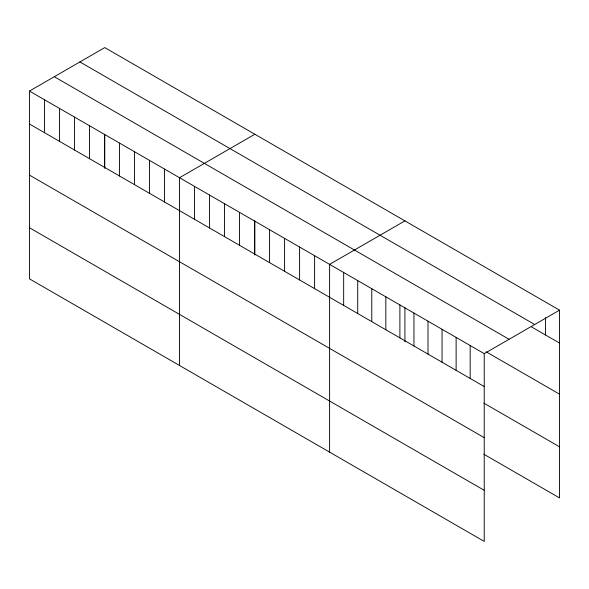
<?xml version="1.0" encoding="UTF-8"?>
<svg xmlns="http://www.w3.org/2000/svg" width="589" height="589" viewBox="0 0 589 589"><rect width="100%" height="100%" fill="white"/><g stroke="black" fill="none" stroke-linecap="round" stroke-linejoin="round"><path stroke-width="0.88" d="M29.45 91.074L484.232 353.643L484.232 541.409L29.45 278.84L29.45 91.074L104.768 47.591L559.55 310.16L559.55 497.926L483.797 454.193M254.846 134.24L179.527 177.723L179.527 365.489M404.923 220.882L329.604 264.365L329.604 452.138M484.232 353.643L559.55 310.16M79.913 61.941L534.694 324.51M531.433 326.851L559.55 343.085M54.306 76.725L509.087 339.293M486.139 351.795L559.55 394.181M29.45 123.999L484.232 386.568M483.797 403.09L559.55 446.83M29.45 175.095L484.232 437.664M29.45 227.744L484.232 490.313M545.495 317.589L545.495 334.964M470.177 345.529L470.177 378.447M456.122 337.409L456.122 370.334M442.059 329.295L442.059 362.22M428.004 321.182L428.004 354.099M413.949 313.061L413.949 345.986M404.923 307.539L404.923 341.76M399.894 304.947L399.894 337.872M385.832 296.834L385.832 329.759M371.777 288.713L371.777 321.638M357.722 280.6L357.722 313.525M343.667 272.486L343.667 305.411M314.6 255.707L314.6 288.625M299.595 247.041L299.595 279.966M284.583 238.376L284.583 271.301M269.578 229.71L269.578 262.635M254.846 220.89L254.846 255.111M254.566 221.044L254.566 253.969M239.561 212.379L239.561 245.304M224.549 203.713L224.549 236.638M209.544 195.055L209.544 227.972M194.539 186.389L194.539 219.314M164.522 169.058L164.522 201.983M149.51 160.392L149.51 193.317M134.506 151.726L134.506 184.651M119.501 143.061L119.501 175.986M104.768 134.248L104.768 168.469M104.489 134.395L104.489 167.32M89.484 125.737L89.484 158.655M74.472 117.071L74.472 149.996M59.467 108.405L59.467 141.331M44.455 99.74L44.455 132.665"/></g></svg>
